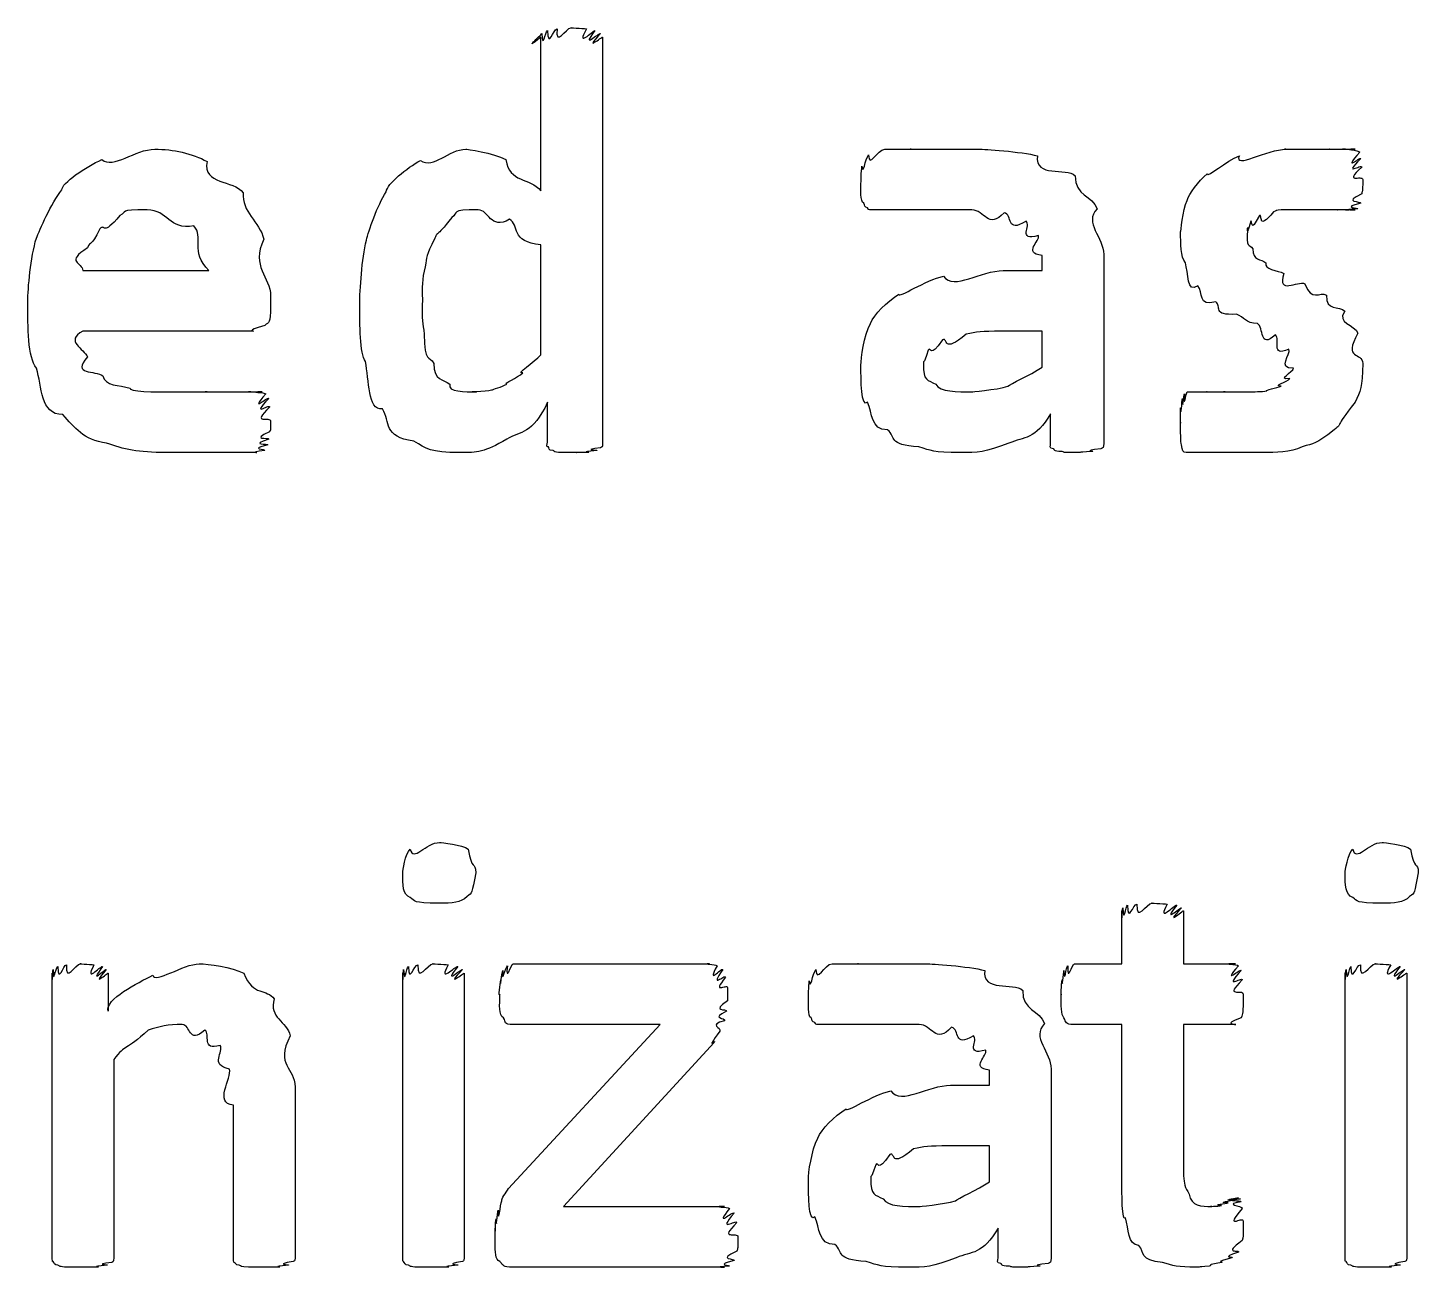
# Model space of a CAD drawing. Header units: millimetres. Extents: x 0 to 216, y 0 to 279.
# Drawn here: x 32.57 to 40.65, y 15.02 to 22.22 of the extents above; entities that cross this region are included whole.
import ezdxf

# ---------------------------------------------------------------- set-up
doc = ezdxf.new("R2010")
doc.units = ezdxf.units.MM
doc.layers.get('0').update_dxf_attribs({"linetype": 'CONTINUOUS'})

msp = doc.modelspace()

# ---------------------------------------------------------------- linework, layer by layer
at = {"color": 0}
for p, q in [((35.548, 21.2728), (35.548, 22.1657)), ((35.9061, 22.1657), (35.9061, 19.8065)), ((35.548, 20.3192), (35.548, 20.9586)), ((38.4609, 20.8098), (38.4609, 20.898)), ((38.8193, 20.9035), (38.8193, 19.8065)), ((32.8855, 20.8098), (33.6186, 20.8098)), ((38.2351, 20.8098), (38.4609, 20.8098)), ((33.9769, 20.6609), (33.9769, 20.6003)), ((33.8722, 20.457), (32.8855, 20.457)), ((38.4609, 20.457), (38.2242, 20.457)), ((38.4609, 20.2475), (38.4609, 20.457)), ((40.3243, 20.2696), (40.3243, 20.2696)), ((35.5865, 19.8121), (35.5865, 20.0436)), ((38.5106, 19.8065), (38.5106, 19.9774)), ((35.1689, 17.3082), (35.1689, 17.3082)), ((40.6467, 17.3082), (40.6467, 17.3082)), ((38.9241, 16.779), (38.9241, 17.0877)), ((39.2825, 17.0877), (39.2825, 16.779)), ((35.3868, 16.779), (36.5277, 16.779)), ((38.6486, 16.779), (38.9241, 16.779)), ((39.2825, 16.779), (39.5855, 16.779)), ((32.7077, 15.0702), (32.7077, 16.7239)), ((33.0329, 16.7239), (33.0329, 16.5034)), ((34.7445, 15.0702), (34.7445, 16.7239)), ((35.1028, 16.7239), (35.1028, 15.0702)), ((40.2223, 15.0702), (40.2223, 16.7239)), ((40.5804, 16.7239), (40.5804, 15.0702)), ((36.6324, 16.6412), (36.6324, 16.564)), ((35.3589, 15.4726), (36.2409, 16.4262)), ((36.2409, 16.4262), (35.3868, 16.4262)), ((38.9241, 16.4262), (38.6429, 16.4262)), ((38.9241, 15.5333), (38.9241, 16.4262)), ((39.5855, 16.4262), (39.2825, 16.4262)), ((39.2825, 16.4262), (39.2825, 15.6545)), ((36.5552, 16.3215), (35.6789, 15.3679)), ((33.066, 16.2223), (33.066, 15.0702)), ((38.5135, 16.1671), (38.5135, 15.0702)), ((38.155, 16.0734), (38.155, 16.1616)), ((34.1188, 16.0624), (34.1188, 15.0702)), ((37.9293, 16.0734), (38.155, 16.0734)), ((33.7606, 15.0702), (33.7606, 15.9577)), ((38.155, 15.7207), (37.918, 15.7207)), ((38.155, 15.5112), (38.155, 15.7207)), ((35.6789, 15.3679), (36.6159, 15.3679)), ((39.6296, 15.2852), (39.6296, 15.2852)), ((35.282, 15.1584), (35.282, 15.2411)), ((38.2048, 15.0702), (38.2048, 15.2411)), ((36.6931, 15.1915), (36.6931, 15.1915)), ((36.6159, 15.0151), (35.3868, 15.0151))]:
    msp.add_line(p, q, dxfattribs=at)
for points in [[(35.548, 22.1657), (35.4323, 22.0734), (35.5494, 22.1795), (35.5533, 22.1878)], [(35.5533, 22.1878), (35.5604, 22.0886), (35.5713, 22.2002), (35.5865, 22.2043)], [(35.5865, 22.2043), (35.5893, 22.0955), (35.6196, 22.2112), (35.6415, 22.2154)], [(35.6415, 22.2154), (35.6334, 22.1023), (35.6912, 22.2209), (35.7244, 22.2209)], [(35.7244, 22.2209), (35.7036, 22.2209), (35.7904, 22.2181), (35.8126, 22.2154)], [(35.8126, 22.2154), (35.7477, 22.0955), (35.851, 22.2071), (35.862, 22.2043)], [(35.862, 22.2043), (35.7738, 22.0886), (35.887, 22.1947), (35.8951, 22.1878)], [(35.8951, 22.1878), (35.7875, 22.0734), (35.9061, 22.1726), (35.9061, 22.1657)], [(32.9958, 21.4547), (33.0619, 21.3968), (33.19, 21.5153), (33.3044, 21.5153)], [(33.3044, 21.5153), (33.4105, 21.5153), (33.5221, 21.4905), (33.6076, 21.4437)], [(34.8478, 21.4492), (34.925, 21.3968), (35.0132, 21.5153), (35.1124, 21.5153)], [(35.1124, 21.5153), (35.1083, 21.5153), (35.2736, 21.4946), (35.3441, 21.4547)], [(37.4523, 21.4822), (37.4551, 21.3968), (37.502, 21.5153), (37.5461, 21.5153)], [(37.5461, 21.5153), (37.5433, 21.5153), (37.641, 21.5153), (37.7003, 21.5153)], [(37.7003, 21.5153), (37.6619, 21.5153), (37.8217, 21.5153), (37.8876, 21.5153)], [(37.8876, 21.5153), (37.9155, 21.5153), (38.027, 21.5153), (38.0972, 21.5153)], [(38.0972, 21.5153), (38.1166, 21.5153), (38.3413, 21.5015), (38.4334, 21.4767)], [(39.6074, 21.4767), (39.5704, 21.3968), (39.7743, 21.5153), (39.8776, 21.5153)], [(39.8776, 21.5153), (39.835, 21.5153), (39.9658, 21.5153), (40.0099, 21.5153)], [(40.0099, 21.5153), (40.0403, 21.5153), (40.0939, 21.5153), (40.1313, 21.5153)], [(40.1313, 21.5153), (40.1147, 21.5153), (40.1987, 21.5153), (40.2248, 21.5153)], [(40.2248, 21.5153), (40.1655, 21.5153), (40.2689, 21.5153), (40.2802, 21.5153)], [(40.2802, 21.5153), (40.192, 21.5153), (40.3035, 21.5098), (40.3077, 21.4988)], [(40.3077, 21.4988), (40.1987, 21.3747), (40.313, 21.474), (40.313, 21.4602)], [(32.7642, 21.2783), (32.7601, 21.3169), (32.9034, 21.4133), (32.9958, 21.4547)], [(33.6076, 21.4437), (33.58, 21.3058), (33.7619, 21.3389), (33.8171, 21.2617)], [(34.6494, 21.2673), (34.6522, 21.3128), (34.7707, 21.4078), (34.8478, 21.4492)], [(35.3441, 21.4547), (35.366, 21.3169), (35.4817, 21.3527), (35.548, 21.2728)], [(37.4082, 21.3169), (37.4082, 21.3086), (37.4096, 21.394), (37.4138, 21.4161)], [(37.4138, 21.4161), (37.4191, 21.3527), (37.4329, 21.4602), (37.4523, 21.4822)], [(38.4334, 21.4767), (38.4182, 21.3458), (38.5988, 21.412), (38.6539, 21.361)], [(39.4201, 21.372), (39.4201, 21.3458), (39.5333, 21.4505), (39.6074, 21.4767)], [(40.313, 21.4602), (40.2029, 21.3499), (40.3186, 21.4326), (40.3186, 21.4106)], [(38.6539, 21.361), (38.65, 21.2424), (38.7544, 21.2452), (38.7809, 21.168)], [(39.3044, 21.2176), (39.3167, 21.2576), (39.3679, 21.3279), (39.4201, 21.372)], [(40.3186, 21.4106), (40.2057, 21.3086), (40.3243, 21.3679), (40.3243, 21.3389)], [(40.3243, 21.3389), (40.3243, 21.2507), (40.3214, 21.281), (40.3186, 21.2562)], [(32.6154, 20.9972), (32.6347, 21.044), (32.7008, 21.2011), (32.7642, 21.2783)], [(33.8171, 21.2617), (33.8074, 21.1515), (33.9121, 21.0936), (33.9383, 20.9917)], [(34.5336, 20.9862), (34.546, 21.0371), (34.597, 21.1901), (34.6494, 21.2673)], [(37.4082, 21.2507), (37.4082, 21.2424), (37.4082, 21.2948), (37.4082, 21.3169)], [(40.3186, 21.2562), (40.2029, 21.2025), (40.3158, 21.2149), (40.313, 21.2011)], [(37.4248, 21.2011), (37.411, 21.2025), (37.411, 21.2314), (37.4082, 21.2507)], [(37.4467, 21.1735), (37.4262, 21.1763), (37.4315, 21.1901), (37.4248, 21.2011)], [(37.4745, 21.1625), (37.4414, 21.1625), (37.4537, 21.1653), (37.4467, 21.1735)], [(39.2659, 21.0358), (39.2659, 21.0261), (39.2783, 21.1625), (39.3044, 21.2176)], [(40.313, 21.2011), (40.1948, 21.1735), (40.3035, 21.1749), (40.2967, 21.168)], [(33.1005, 21.1294), (32.9958, 21.0041), (33.0178, 21.0854), (32.9847, 21.0523)], [(33.2603, 21.1625), (33.0867, 21.1625), (33.1473, 21.1515), (33.1005, 21.1294)], [(33.5304, 21.0688), (33.3843, 21.044), (33.3816, 21.1625), (33.2603, 21.1625)], [(35.0297, 21.1184), (34.9278, 20.9862), (34.9553, 21.0482), (34.9305, 20.9972)], [(35.1841, 21.1625), (35.0132, 21.1625), (35.0738, 21.1474), (35.0297, 21.1184)], [(35.366, 21.1074), (35.2516, 21.044), (35.2461, 21.1625), (35.1841, 21.1625)], [(35.548, 20.9586), (35.3688, 20.9751), (35.4238, 21.0743), (35.366, 21.1074)], [(37.5461, 21.1625), (37.4661, 21.1625), (37.4883, 21.1625), (37.4745, 21.1625)], [(37.6671, 21.1625), (37.5324, 21.1625), (37.5789, 21.1625), (37.5461, 21.1625)], [(37.8326, 21.1625), (37.7458, 21.1625), (37.7141, 21.1625), (37.6671, 21.1625)], [(38.0531, 21.1625), (37.8739, 21.1625), (37.8989, 21.1625), (37.8326, 21.1625)], [(38.2404, 21.146), (38.1469, 21.044), (38.1261, 21.1625), (38.0531, 21.1625)], [(38.3674, 21.0964), (38.2489, 21.022), (38.2916, 21.135), (38.2404, 21.146)], [(38.439, 21.0137), (38.3148, 20.9779), (38.4006, 21.0743), (38.3674, 21.0964)], [(38.7809, 21.168), (38.7008, 21.0881), (38.8193, 21.0027), (38.8193, 20.9035)], [(39.6737, 21.0964), (39.6434, 20.9889), (39.6572, 21.0716), (39.6572, 21.0578)], [(39.7235, 21.1294), (39.6656, 21.0151), (39.6847, 21.1102), (39.6737, 21.0964)], [(39.806, 21.1515), (39.7097, 21.033), (39.7454, 21.1405), (39.7235, 21.1294)], [(39.9274, 21.1625), (39.7799, 21.1625), (39.842, 21.1584), (39.806, 21.1515)], [(40.065, 21.1625), (39.9934, 21.1625), (39.9782, 21.1625), (39.9274, 21.1625)], [(40.1697, 21.1625), (40.0734, 21.1625), (40.1052, 21.1625), (40.065, 21.1625)], [(40.2414, 21.1625), (40.1327, 21.1625), (40.1987, 21.1625), (40.1697, 21.1625)], [(40.2802, 21.1625), (40.1697, 21.1625), (40.2594, 21.1625), (40.2414, 21.1625)], [(40.2967, 21.168), (40.1835, 21.1625), (40.2869, 21.1625), (40.2802, 21.1625)], [(32.9847, 21.0523), (32.9324, 20.9421), (32.931, 20.9862), (32.9131, 20.9421)], [(33.6186, 20.8098), (33.5056, 20.92), (33.5925, 21.0054), (33.5304, 21.0688)], [(38.4609, 20.898), (38.3452, 20.9117), (38.4528, 20.9806), (38.439, 21.0137)], [(39.2934, 20.8539), (39.2659, 20.8897), (39.2659, 20.9655), (39.2659, 21.0358)], [(39.6572, 21.0578), (39.6434, 20.9269), (39.6656, 20.9696), (39.6847, 20.9365)], [(32.5658, 20.6279), (32.5658, 20.7064), (32.5823, 20.8869), (32.6154, 20.9972)], [(32.9131, 20.9421), (32.778, 20.8566), (32.8855, 20.8566), (32.8855, 20.8098)], [(33.9383, 20.9917), (33.8584, 20.8277), (33.9769, 20.778), (33.9769, 20.6609)], [(34.4951, 20.6113), (34.4951, 20.6995), (34.5075, 20.8759), (34.5336, 20.9862)], [(34.9305, 20.9972), (34.8768, 20.8869), (34.8864, 20.8938), (34.8754, 20.8318)], [(39.6847, 20.9365), (39.6847, 20.8649), (39.7316, 20.8787), (39.7619, 20.8539)], [(39.3651, 20.7216), (39.3016, 20.6692), (39.3114, 20.8015), (39.2934, 20.8539)], [(39.7619, 20.8539), (39.7468, 20.8166), (39.8293, 20.8111), (39.8667, 20.7932)], [(34.8754, 20.8318), (34.8547, 20.7615), (34.8589, 20.7064), (34.8589, 20.6444)], [(37.6287, 20.672), (37.6245, 20.6471), (37.7843, 20.7546), (37.8876, 20.7767)], [(37.8876, 20.7767), (37.9483, 20.6912), (38.1056, 20.8098), (38.2351, 20.8098)], [(39.8667, 20.7932), (39.824, 20.6623), (39.9464, 20.7546), (39.9881, 20.7326)], [(39.4698, 20.6279), (39.3651, 20.5962), (39.3982, 20.6843), (39.3651, 20.7216)], [(39.9881, 20.7326), (40.0265, 20.6223), (40.0734, 20.6912), (40.1147, 20.6664)], [(32.6154, 20.242), (32.5658, 20.3054), (32.5658, 20.4804), (32.5658, 20.6279)], [(34.5281, 20.2806), (34.4951, 20.3274), (34.4951, 20.497), (34.4951, 20.6113)], [(34.8589, 20.6444), (34.8547, 20.5121), (34.8616, 20.5066), (34.8699, 20.4404)], [(37.4632, 20.5011), (37.4855, 20.5562), (37.5585, 20.6279), (37.6287, 20.672)], [(39.5912, 20.5562), (39.4423, 20.5452), (39.5097, 20.6017), (39.4698, 20.6279)], [(40.1147, 20.6664), (40.1066, 20.57), (40.1891, 20.6086), (40.2195, 20.5727)], [(33.9769, 20.6003), (33.9769, 20.5011), (33.9659, 20.5121), (33.9439, 20.49)], [(39.7122, 20.5011), (39.6434, 20.5038), (39.6353, 20.5369), (39.5912, 20.5562)], [(40.2195, 20.5727), (40.1697, 20.5011), (40.2773, 20.497), (40.2967, 20.4459)], [(32.8855, 20.457), (32.778, 20.4018), (32.8938, 20.3522), (32.9131, 20.3081)], [(33.9439, 20.49), (33.8143, 20.457), (33.897, 20.457), (33.8722, 20.457)], [(37.4082, 20.2585), (37.4082, 20.2985), (37.4262, 20.4308), (37.4632, 20.5011)], [(38.2242, 20.457), (38.1095, 20.457), (38.0781, 20.4515), (38.0199, 20.4404)], [(39.817, 20.4349), (39.7207, 20.3495), (39.7524, 20.4818), (39.7122, 20.5011)], [(40.2967, 20.4459), (40.2057, 20.2833), (40.3243, 20.3385), (40.3243, 20.2696)], [(34.8699, 20.4404), (34.8726, 20.2654), (34.8988, 20.3206), (34.925, 20.2696)], [(37.8823, 20.4074), (37.8051, 20.2916), (37.8174, 20.3715), (37.7994, 20.3467)], [(38.0199, 20.4404), (37.8781, 20.3206), (37.918, 20.4211), (37.8823, 20.4074)], [(39.8942, 20.3522), (39.7838, 20.3026), (39.8501, 20.4129), (39.817, 20.4349)], [(32.9131, 20.3081), (32.8152, 20.1993), (32.9599, 20.231), (33.0013, 20.1979)], [(35.4432, 20.2144), (35.3949, 20.2062), (35.5106, 20.2778), (35.548, 20.3192)], [(37.7994, 20.3467), (37.768, 20.2434), (37.7719, 20.2985), (37.7719, 20.2696)], [(39.9217, 20.242), (39.8198, 20.2392), (39.9122, 20.3219), (39.8942, 20.3522)], [(32.7697, 19.9719), (32.6347, 19.9719), (32.6512, 20.1345), (32.6154, 20.242)], [(34.6274, 20.005), (34.5392, 19.9967), (34.5502, 20.1731), (34.5281, 20.2806)], [(34.925, 20.2696), (34.925, 20.1662), (34.9815, 20.1814), (35.0187, 20.1483)], [(35.3494, 20.1483), (35.3289, 20.1511), (35.4101, 20.1883), (35.4432, 20.2144)], [(37.4467, 20.0436), (37.4082, 20.0077), (37.4082, 20.1772), (37.4082, 20.2585)], [(37.7719, 20.2696), (37.768, 20.1621), (37.7956, 20.1772), (37.8435, 20.1483)], [(38.2626, 20.1373), (38.275, 20.1511), (38.3907, 20.1993), (38.4609, 20.2475)], [(39.8999, 20.1814), (39.8198, 20.1731), (39.9217, 20.22), (39.9217, 20.242)], [(40.3243, 20.2696), (40.3243, 20.129), (40.3091, 20.1097), (40.2802, 20.0436)], [(33.0013, 20.1979), (33.0137, 20.1373), (33.095, 20.1442), (33.1611, 20.1263)], [(33.1611, 20.1263), (33.1459, 20.1042), (33.3072, 20.1042), (33.4036, 20.1042)], [(35.0187, 20.1483), (35.0022, 20.1042), (35.1096, 20.1042), (35.173, 20.1042)], [(35.2612, 20.1152), (35.2695, 20.118), (35.3191, 20.1331), (35.3494, 20.1483)], [(37.8435, 20.1483), (37.8672, 20.1042), (37.9663, 20.1042), (38.0587, 20.1042)], [(38.0587, 20.1042), (38.0326, 20.1042), (38.1991, 20.1152), (38.2626, 20.1373)], [(39.7676, 20.1097), (39.751, 20.1152), (39.8279, 20.1263), (39.8501, 20.1373)], [(39.8501, 20.1373), (39.7951, 20.1373), (39.8886, 20.1621), (39.8999, 20.1814)], [(33.4036, 20.1042), (33.4367, 20.1042), (33.5484, 20.1042), (33.6076, 20.1042)], [(33.6076, 20.1042), (33.5539, 20.1042), (33.7151, 20.1042), (33.7564, 20.1042)], [(33.7564, 20.1042), (33.7564, 20.1042), (33.835, 20.1042), (33.8612, 20.1042)], [(33.8612, 20.1042), (33.8116, 20.1042), (33.9121, 20.1042), (33.9273, 20.1042)], [(33.9273, 20.1042), (33.8364, 20.1042), (33.9452, 20.1001), (33.9494, 20.0932)], [(33.9494, 20.0932), (33.8474, 19.9747), (33.9617, 20.0794), (33.9659, 20.0656)], [(33.9659, 20.0656), (33.8557, 19.9499), (33.9714, 20.0381), (33.9714, 20.016)], [(35.173, 20.1042), (35.0931, 20.1042), (35.2309, 20.107), (35.2612, 20.1152)], [(35.5865, 20.0436), (35.4983, 19.8534), (35.4295, 19.8796), (35.3494, 19.8286)], [(37.5627, 19.8837), (37.4632, 19.8837), (37.4756, 19.9802), (37.4467, 20.0436)], [(39.2659, 20.0105), (39.2688, 19.9457), (39.2726, 20.0504), (39.2769, 20.0656)], [(39.2769, 20.0656), (39.2769, 19.9747), (39.2836, 20.089), (39.2878, 20.0932)], [(39.2878, 20.0932), (39.2836, 19.9857), (39.2963, 20.1042), (39.3044, 20.1042)], [(39.3044, 20.1042), (39.3016, 20.1042), (39.3291, 20.1042), (39.3485, 20.1042)], [(39.3485, 20.1042), (39.3428, 20.1042), (39.394, 20.1042), (39.4201, 20.1042)], [(39.4201, 20.1042), (39.3982, 20.1042), (39.4836, 20.1042), (39.5249, 20.1042)], [(39.5249, 20.1042), (39.4779, 20.1042), (39.6102, 20.1042), (39.6628, 20.1042)], [(39.6628, 20.1042), (39.6875, 20.1042), (39.7372, 20.1056), (39.7676, 20.1097)], [(40.2802, 20.0436), (40.1507, 19.8837), (40.2138, 19.9278), (40.1588, 19.8837)], [(33.0233, 19.8065), (32.8883, 19.8245), (32.8386, 19.8975), (32.7697, 19.9719)], [(33.9714, 20.016), (33.8584, 19.9058), (33.9769, 19.9664), (33.9769, 19.9333)], [(34.8093, 19.8176), (34.6301, 19.8424), (34.6742, 19.9278), (34.6274, 20.005)], [(38.5106, 19.9774), (38.4224, 19.8245), (38.3565, 19.8424), (38.2683, 19.8065)], [(39.2659, 19.9278), (39.2659, 19.9016), (39.2659, 19.9885), (39.2659, 20.0105)], [(33.9769, 19.9333), (33.9769, 19.8506), (33.9742, 19.8906), (33.9714, 19.8727)], [(37.7444, 19.7845), (37.5627, 19.7955), (37.6135, 19.8396), (37.5627, 19.8837)], [(39.2712, 19.7955), (39.2659, 19.8134), (39.2659, 19.8727), (39.2659, 19.9278)], [(40.1588, 19.8837), (40.0445, 19.7955), (40.0445, 19.8065), (39.9715, 19.7845)], [(33.3706, 19.7514), (33.2052, 19.7514), (33.1225, 19.7693), (33.0233, 19.8065)], [(33.9659, 19.8286), (33.8515, 19.7914), (33.9631, 19.8065), (33.9604, 19.7955)], [(33.9714, 19.8727), (33.8557, 19.8176), (33.9687, 19.8424), (33.9659, 19.8286)], [(35.0793, 19.7514), (34.8988, 19.7514), (34.8864, 19.7735), (34.8093, 19.8176)], [(35.3494, 19.8286), (35.2185, 19.7514), (35.1786, 19.7514), (35.0793, 19.7514)], [(35.5921, 19.7845), (35.5755, 19.7804), (35.5865, 19.801), (35.5865, 19.8121)], [(35.9061, 19.8065), (35.9061, 19.7762), (35.9022, 19.7859), (35.8951, 19.779)], [(38.2683, 19.8065), (38.1275, 19.7514), (38.0862, 19.7514), (37.9871, 19.7514)], [(38.5272, 19.7735), (38.4955, 19.7735), (38.5106, 19.7914), (38.5106, 19.8065)], [(38.8193, 19.8065), (38.8193, 19.7735), (38.8137, 19.7804), (38.8027, 19.7735)], [(33.5855, 19.7514), (33.4147, 19.7514), (33.4477, 19.7514), (33.3706, 19.7514)], [(33.7619, 19.7514), (33.6641, 19.7514), (33.6517, 19.7514), (33.5855, 19.7514)], [(33.8887, 19.7514), (33.7675, 19.7514), (33.8129, 19.7514), (33.7619, 19.7514)], [(33.9439, 19.7624), (33.8336, 19.7514), (33.9218, 19.7514), (33.8887, 19.7514)], [(33.9604, 19.7955), (33.8446, 19.7693), (33.9507, 19.7735), (33.9439, 19.7624)], [(35.6196, 19.7624), (35.5865, 19.7652), (35.5988, 19.7762), (35.5921, 19.7845)], [(35.669, 19.7514), (35.6112, 19.7542), (35.6334, 19.7583), (35.6196, 19.7624)], [(35.7519, 19.7514), (35.6528, 19.7514), (35.6912, 19.7514), (35.669, 19.7514)], [(35.8235, 19.7514), (35.7106, 19.7514), (35.7766, 19.7514), (35.7519, 19.7514)], [(35.8733, 19.7624), (35.7547, 19.7542), (35.8454, 19.7542), (35.8235, 19.7514)], [(35.8951, 19.779), (35.7766, 19.7652), (35.8842, 19.7693), (35.8733, 19.7624)], [(37.9871, 19.7514), (37.8231, 19.7514), (37.8174, 19.7624), (37.7444, 19.7845)], [(38.577, 19.7569), (38.5177, 19.7583), (38.5381, 19.7652), (38.5272, 19.7735)], [(38.6651, 19.7514), (38.5618, 19.7514), (38.5988, 19.7528), (38.577, 19.7569)], [(38.7533, 19.7569), (38.6387, 19.7514), (38.705, 19.7514), (38.6651, 19.7514)], [(38.8027, 19.7735), (38.6789, 19.7583), (38.7752, 19.7597), (38.7533, 19.7569)], [(39.2987, 19.7514), (39.2769, 19.7514), (39.2783, 19.7652), (39.2712, 19.7955)], [(39.3594, 19.7514), (39.3016, 19.7514), (39.3129, 19.7514), (39.2987, 19.7514)], [(39.4533, 19.7514), (39.3541, 19.7514), (39.3845, 19.7514), (39.3594, 19.7514)], [(39.5855, 19.7514), (39.431, 19.7514), (39.4931, 19.7514), (39.4533, 19.7514)], [(39.7397, 19.7514), (39.6434, 19.7514), (39.6325, 19.7514), (39.5855, 19.7514)], [(39.9715, 19.7845), (39.9009, 19.7514), (39.824, 19.7514), (39.7397, 19.7514)], [(34.7886, 17.446), (34.8065, 17.3661), (34.8782, 17.4845), (34.9595, 17.4845)], [(34.9595, 17.4845), (34.9677, 17.4845), (35.0945, 17.4708), (35.1248, 17.446)], [(40.2664, 17.446), (40.284, 17.3661), (40.356, 17.4845), (40.4372, 17.4845)], [(40.4372, 17.4845), (40.4453, 17.4845), (40.5723, 17.4708), (40.6026, 17.446)], [(34.7445, 17.3082), (34.7445, 17.315), (34.7582, 17.4198), (34.7886, 17.446)], [(35.1248, 17.446), (35.1441, 17.3192), (35.1689, 17.3771), (35.1689, 17.3082)], [(40.2223, 17.3082), (40.2223, 17.315), (40.2361, 17.4198), (40.2664, 17.446)], [(40.6026, 17.446), (40.6217, 17.3192), (40.6467, 17.3771), (40.6467, 17.3082)], [(34.7886, 17.1649), (34.7445, 17.1786), (34.7445, 17.2379), (34.7445, 17.3082)], [(35.1689, 17.3082), (35.1441, 17.1827), (35.1524, 17.1952), (35.1193, 17.1704)], [(40.2664, 17.1649), (40.2223, 17.1786), (40.2223, 17.2379), (40.2223, 17.3082)], [(40.6467, 17.3082), (40.6217, 17.1827), (40.6301, 17.1952), (40.597, 17.1704)], [(34.9539, 17.1318), (34.8023, 17.1318), (34.8175, 17.1428), (34.7886, 17.1649)], [(35.1193, 17.1704), (35.0821, 17.1318), (35.0339, 17.1318), (34.9539, 17.1318)], [(39.0123, 17.1263), (39.008, 17.0133), (39.0673, 17.1318), (39.1005, 17.1318)], [(39.1005, 17.1318), (39.0783, 17.1318), (39.1664, 17.129), (39.1887, 17.1263)], [(40.4315, 17.1318), (40.2802, 17.1318), (40.2953, 17.1428), (40.2664, 17.1649)], [(40.597, 17.1704), (40.5599, 17.1318), (40.5116, 17.1318), (40.4315, 17.1318)], [(38.9241, 17.0877), (38.9241, 16.9885), (38.9255, 17.0959), (38.9297, 17.1042)], [(38.9297, 17.1042), (38.935, 17.0022), (38.946, 17.1166), (38.9573, 17.1208)], [(38.9573, 17.1208), (38.9601, 17.0105), (38.9901, 17.1263), (39.0123, 17.1263)], [(39.1887, 17.1263), (39.1252, 17.0105), (39.2328, 17.1235), (39.2437, 17.1208)], [(39.2437, 17.1208), (39.1513, 17.0022), (39.2673, 17.1111), (39.2712, 17.1042)], [(39.2712, 17.1042), (39.1626, 16.9885), (39.2825, 17.0904), (39.2825, 17.0877)], [(32.7077, 16.7239), (32.7077, 16.6315), (32.7091, 16.7376), (32.7133, 16.7459)], [(32.7133, 16.7459), (32.7146, 16.6467), (32.7256, 16.7583), (32.7408, 16.7624)], [(32.7408, 16.7624), (32.7436, 16.6577), (32.7711, 16.7735), (32.7904, 16.7735)], [(32.7904, 16.7735), (32.7849, 16.6605), (32.84, 16.779), (32.8731, 16.779)], [(32.8731, 16.779), (32.8469, 16.779), (32.9282, 16.7762), (32.9503, 16.7735)], [(32.9503, 16.7735), (32.891, 16.6577), (32.9889, 16.7694), (32.9999, 16.7624)], [(32.9999, 16.7624), (32.9131, 16.6467), (33.0178, 16.7528), (33.0219, 16.7459)], [(33.0219, 16.7459), (32.9241, 16.6315), (33.0329, 16.7308), (33.0329, 16.7239)], [(33.292, 16.7128), (33.303, 16.6605), (33.4698, 16.779), (33.5621, 16.779)], [(33.5621, 16.779), (33.6145, 16.779), (33.7509, 16.7597), (33.8212, 16.7239)], [(34.7445, 16.7239), (34.7445, 16.6315), (34.7459, 16.7376), (34.75, 16.7459)], [(34.75, 16.7459), (34.7555, 16.6467), (34.7665, 16.7583), (34.7775, 16.7624)], [(34.7775, 16.7624), (34.7803, 16.6577), (34.8106, 16.7735), (34.8327, 16.7735)], [(34.8327, 16.7735), (34.8286, 16.6605), (34.8878, 16.779), (34.9209, 16.779)], [(34.9209, 16.779), (34.8988, 16.779), (34.987, 16.7762), (35.0091, 16.7735)], [(35.0091, 16.7735), (34.9457, 16.6577), (35.0532, 16.7694), (35.0642, 16.7624)], [(35.0642, 16.7624), (34.9718, 16.6467), (35.0876, 16.7528), (35.0918, 16.7459)], [(35.0918, 16.7459), (34.9829, 16.6315), (35.1028, 16.7308), (35.1028, 16.7239)], [(35.3148, 16.6853), (35.3067, 16.6205), (35.3219, 16.7253), (35.3261, 16.7404)], [(35.3261, 16.7404), (35.3176, 16.6495), (35.3427, 16.7638), (35.3536, 16.768)], [(35.3536, 16.768), (35.3399, 16.6605), (35.3755, 16.779), (35.3868, 16.779)], [(36.5277, 16.779), (36.4836, 16.779), (36.5608, 16.7749), (36.5718, 16.768)], [(36.5718, 16.768), (36.5083, 16.6495), (36.5965, 16.7569), (36.6049, 16.7459)], [(36.6049, 16.7459), (36.5234, 16.6274), (36.6173, 16.7197), (36.6215, 16.7018)], [(37.108, 16.6798), (37.1133, 16.6164), (37.127, 16.7239), (37.1464, 16.7459)], [(37.1464, 16.7459), (37.1493, 16.6605), (37.1962, 16.779), (37.2403, 16.779)], [(37.2403, 16.779), (37.2375, 16.779), (37.3352, 16.779), (37.3944, 16.779)], [(37.3944, 16.779), (37.356, 16.779), (37.5158, 16.779), (37.5818, 16.779)], [(37.5818, 16.779), (37.6093, 16.779), (37.7211, 16.779), (37.7913, 16.779)], [(37.7913, 16.779), (37.8107, 16.779), (38.0351, 16.7652), (38.1275, 16.7404)], [(38.1275, 16.7404), (38.1123, 16.6095), (38.293, 16.6756), (38.348, 16.6247)], [(38.577, 16.6853), (38.578, 16.6205), (38.5837, 16.7253), (38.5879, 16.7404)], [(38.5879, 16.7404), (38.5893, 16.6495), (38.6016, 16.7638), (38.6098, 16.768)], [(38.6098, 16.768), (38.6073, 16.6605), (38.6334, 16.779), (38.6486, 16.779)], [(39.5855, 16.779), (39.4892, 16.779), (39.5979, 16.7749), (39.6021, 16.768)], [(39.6021, 16.768), (39.5002, 16.6495), (39.6145, 16.7542), (39.6187, 16.7404)], [(39.6187, 16.7404), (39.5083, 16.6205), (39.624, 16.7073), (39.624, 16.6853)], [(40.2223, 16.7239), (40.2223, 16.6315), (40.2237, 16.7376), (40.2276, 16.7459)], [(40.2276, 16.7459), (40.2332, 16.6467), (40.2442, 16.7583), (40.2551, 16.7624)], [(40.2551, 16.7624), (40.2579, 16.6577), (40.2883, 16.7735), (40.3105, 16.7735)], [(40.3105, 16.7735), (40.3063, 16.6605), (40.3655, 16.779), (40.3987, 16.779)], [(40.3987, 16.779), (40.3765, 16.779), (40.4647, 16.7762), (40.4869, 16.7735)], [(40.4869, 16.7735), (40.4234, 16.6577), (40.531, 16.7694), (40.5419, 16.7624)], [(40.5419, 16.7624), (40.4495, 16.6467), (40.5652, 16.7528), (40.5694, 16.7459)], [(40.5694, 16.7459), (40.4604, 16.6315), (40.5804, 16.7308), (40.5804, 16.7239)], [(33.0329, 16.5034), (33.0123, 16.5723), (33.2066, 16.6688), (33.292, 16.7128)], [(33.8212, 16.7239), (33.8763, 16.5874), (33.9535, 16.6371), (33.9976, 16.5751)], [(35.3095, 16.6026), (35.3, 16.5764), (35.3109, 16.6632), (35.3148, 16.6853)], [(36.6215, 16.7018), (36.5347, 16.5943), (36.6324, 16.666), (36.6324, 16.6412)], [(37.1023, 16.5806), (37.1023, 16.5723), (37.1038, 16.6577), (37.108, 16.6798)], [(38.5713, 16.6026), (38.5713, 16.5764), (38.5727, 16.6632), (38.577, 16.6853)], [(39.624, 16.6853), (39.5111, 16.5764), (39.6296, 16.6357), (39.6296, 16.6026)], [(33.9976, 16.5751), (33.9645, 16.4662), (34.072, 16.4441), (34.0913, 16.3601)], [(35.3314, 16.4648), (35.3, 16.4814), (35.3095, 16.5392), (35.3095, 16.6026)], [(37.1023, 16.5144), (37.1023, 16.5062), (37.1023, 16.5585), (37.1023, 16.5806)], [(38.348, 16.6247), (38.3438, 16.5062), (38.4485, 16.5089), (38.475, 16.4317)], [(38.5879, 16.4648), (38.5713, 16.4814), (38.5713, 16.5392), (38.5713, 16.6026)], [(39.6296, 16.6026), (39.6296, 16.4814), (39.6254, 16.4937), (39.6187, 16.4648)], [(36.6268, 16.5034), (36.5305, 16.4593), (36.6229, 16.4662), (36.6159, 16.4483)], [(36.6324, 16.564), (36.5347, 16.4951), (36.6296, 16.5213), (36.6268, 16.5034)], [(37.1189, 16.4648), (37.1052, 16.4662), (37.1052, 16.4951), (37.1023, 16.5144)], [(33.4629, 16.4262), (33.3802, 16.4262), (33.3306, 16.4152), (33.2645, 16.3932)], [(33.5952, 16.3932), (33.4973, 16.3077), (33.5139, 16.4262), (33.4629, 16.4262)], [(35.3868, 16.4262), (35.3289, 16.4262), (35.3452, 16.4386), (35.3314, 16.4648)], [(36.6159, 16.4483), (36.5167, 16.4221), (36.5993, 16.4097), (36.5883, 16.3876)], [(37.1408, 16.4373), (37.1203, 16.44), (37.1256, 16.4538), (37.1189, 16.4648)], [(37.1683, 16.4262), (37.1355, 16.4262), (37.1479, 16.429), (37.1408, 16.4373)], [(37.2403, 16.4262), (37.1602, 16.4262), (37.1821, 16.4262), (37.1683, 16.4262)], [(37.3613, 16.4262), (37.2262, 16.4262), (37.2731, 16.4262), (37.2403, 16.4262)], [(37.5267, 16.4262), (37.44, 16.4262), (37.4082, 16.4262), (37.3613, 16.4262)], [(37.7472, 16.4262), (37.568, 16.4262), (37.5931, 16.4262), (37.5267, 16.4262)], [(37.9345, 16.4097), (37.8411, 16.3077), (37.8202, 16.4262), (37.7472, 16.4262)], [(38.0615, 16.3601), (37.943, 16.2857), (37.9857, 16.3987), (37.9345, 16.4097)], [(38.475, 16.4317), (38.3949, 16.3518), (38.5135, 16.2664), (38.5135, 16.1671)], [(38.6429, 16.4262), (38.596, 16.4262), (38.6016, 16.4386), (38.5879, 16.4648)], [(39.6187, 16.4648), (39.4974, 16.4262), (39.5993, 16.4262), (39.5855, 16.4262)], [(33.2645, 16.3932), (33.1336, 16.2677), (33.1349, 16.3173), (33.066, 16.2223)], [(33.6834, 16.305), (33.5704, 16.2677), (33.631, 16.3739), (33.5952, 16.3932)], [(34.0913, 16.3601), (34.0003, 16.1837), (34.1188, 16.1796), (34.1188, 16.0624)], [(36.5883, 16.3876), (36.4973, 16.2636), (36.5689, 16.3463), (36.5552, 16.3215)], [(38.1332, 16.2774), (38.009, 16.2416), (38.0944, 16.338), (38.0615, 16.3601)], [(33.7385, 16.1671), (33.6186, 16.1906), (33.7082, 16.2677), (33.6834, 16.305)], [(38.155, 16.1616), (38.0393, 16.1754), (38.1469, 16.2443), (38.1332, 16.2774)], [(33.7606, 15.9577), (33.6448, 15.9659), (33.7523, 16.1148), (33.7385, 16.1671)], [(37.3228, 15.9356), (37.3186, 15.9108), (37.4784, 16.0183), (37.5818, 16.0404)], [(37.5818, 16.0404), (37.6424, 15.9549), (37.7994, 16.0734), (37.9293, 16.0734)], [(37.1574, 15.7648), (37.1796, 15.8199), (37.2526, 15.8915), (37.3228, 15.9356)], [(37.1023, 15.5222), (37.1023, 15.5622), (37.1203, 15.6945), (37.1574, 15.7648)], [(37.7141, 15.7041), (37.5722, 15.5842), (37.6121, 15.6848), (37.5765, 15.6711)], [(37.918, 15.7207), (37.8037, 15.7207), (37.7719, 15.7152), (37.7141, 15.7041)], [(37.4936, 15.6104), (37.4618, 15.5071), (37.4661, 15.5622), (37.4661, 15.5333)], [(37.5765, 15.6711), (37.4992, 15.5553), (37.5116, 15.6352), (37.4936, 15.6104)], [(39.2825, 15.6545), (39.2797, 15.463), (39.2934, 15.4864), (39.3153, 15.4395)], [(37.1408, 15.3072), (37.1023, 15.2714), (37.1023, 15.4409), (37.1023, 15.5222)], [(37.4661, 15.5333), (37.4618, 15.4258), (37.4897, 15.4409), (37.5377, 15.412)], [(38.946, 15.3017), (38.9241, 15.2714), (38.9241, 15.4451), (38.9241, 15.5333)], [(35.3205, 15.401), (35.3176, 15.412), (35.3441, 15.4464), (35.3589, 15.4726)], [(37.9568, 15.401), (37.9691, 15.4147), (38.0848, 15.463), (38.155, 15.5112)], [(39.3153, 15.4395), (39.3277, 15.3679), (39.3845, 15.3679), (39.4476, 15.3679)], [(35.2986, 15.3458), (35.3, 15.2535), (35.3123, 15.3817), (35.3205, 15.401)], [(36.6159, 15.3679), (36.5347, 15.3679), (36.6353, 15.3638), (36.6434, 15.3569)], [(36.6434, 15.3569), (36.5524, 15.2383), (36.6628, 15.3431), (36.6709, 15.3293)], [(37.5377, 15.412), (37.5613, 15.3679), (37.6604, 15.3679), (37.7529, 15.3679)], [(37.7529, 15.3679), (37.7264, 15.3679), (37.8933, 15.3789), (37.9568, 15.401)], [(39.4476, 15.3679), (39.412, 15.3679), (39.4878, 15.3693), (39.503, 15.3734)], [(39.503, 15.3734), (39.4423, 15.3789), (39.5305, 15.3858), (39.5414, 15.3899)], [(39.5414, 15.3899), (39.467, 15.3899), (39.5661, 15.4023), (39.5746, 15.4065)], [(39.5746, 15.4065), (39.4864, 15.401), (39.5937, 15.4175), (39.6021, 15.4175)], [(39.6021, 15.4175), (39.4974, 15.401), (39.6088, 15.4147), (39.6131, 15.412)], [(39.6131, 15.412), (39.5041, 15.3968), (39.6187, 15.4065), (39.6187, 15.3954)], [(39.6187, 15.3954), (39.5083, 15.3789), (39.624, 15.3748), (39.624, 15.3569)], [(39.624, 15.3569), (39.5111, 15.2246), (39.6296, 15.3142), (39.6296, 15.2852)], [(35.282, 15.2411), (35.282, 15.1874), (35.2834, 15.2811), (35.2873, 15.2962)], [(35.2873, 15.2962), (35.2887, 15.2204), (35.2944, 15.3307), (35.2986, 15.3458)], [(36.6709, 15.3293), (36.5675, 15.2094), (36.6832, 15.2962), (36.6875, 15.2742)], [(36.6875, 15.2742), (36.5746, 15.1653), (36.6931, 15.2246), (36.6931, 15.1915)], [(37.2565, 15.1474), (37.1574, 15.1474), (37.1697, 15.2438), (37.1408, 15.3072)], [(39.0232, 15.1419), (38.9573, 15.1433), (38.964, 15.2383), (38.946, 15.3017)], [(39.6296, 15.2852), (39.6296, 15.1474), (39.6268, 15.1984), (39.624, 15.1694)], [(38.2048, 15.2411), (38.1166, 15.0881), (38.0503, 15.1061), (37.9621, 15.0702)], [(35.3095, 15.0482), (35.282, 15.0592), (35.282, 15.1061), (35.282, 15.1584)], [(36.6931, 15.1915), (36.6931, 15.0992), (36.6903, 15.1309), (36.6875, 15.1088)], [(37.4385, 15.0482), (37.2565, 15.0592), (37.3077, 15.1033), (37.2565, 15.1474)], [(39.1612, 15.0427), (39.026, 15.0551), (39.0592, 15.0978), (39.0232, 15.1419)], [(39.624, 15.1694), (39.5041, 15.0881), (39.6131, 15.1171), (39.6021, 15.1033)], [(32.7133, 15.0482), (32.7077, 15.044), (32.7077, 15.062), (32.7077, 15.0702)], [(32.7408, 15.0261), (32.7188, 15.0289), (32.7201, 15.0399), (32.7133, 15.0482)], [(33.055, 15.0427), (32.9351, 15.0289), (33.0412, 15.033), (33.0274, 15.0261)], [(33.066, 15.0702), (33.0633, 15.0399), (33.0619, 15.0496), (33.055, 15.0427)], [(33.7661, 15.0427), (33.7619, 15.0399), (33.7606, 15.0592), (33.7606, 15.0702)], [(33.7936, 15.0261), (33.773, 15.0289), (33.773, 15.0385), (33.7661, 15.0427)], [(34.1078, 15.0482), (33.9893, 15.0289), (34.094, 15.033), (34.0803, 15.0261)], [(34.1188, 15.0702), (34.1188, 15.044), (34.1147, 15.0551), (34.1078, 15.0482)], [(34.75, 15.0482), (34.7445, 15.044), (34.7445, 15.062), (34.7445, 15.0702)], [(34.7775, 15.0261), (34.7555, 15.0289), (34.7569, 15.0399), (34.75, 15.0482)], [(35.0918, 15.0482), (34.9718, 15.0289), (35.078, 15.033), (35.0642, 15.0261)], [(35.1028, 15.0702), (35.1, 15.044), (35.0986, 15.0551), (35.0918, 15.0482)], [(35.3868, 15.0151), (35.3219, 15.0151), (35.3314, 15.0261), (35.3095, 15.0482)], [(36.6709, 15.0537), (36.5524, 15.0261), (36.6543, 15.0275), (36.6434, 15.0206)], [(36.6875, 15.1088), (36.5675, 15.0551), (36.678, 15.0675), (36.6709, 15.0537)], [(37.6813, 15.0151), (37.5172, 15.0151), (37.5116, 15.0261), (37.4385, 15.0482)], [(37.9621, 15.0702), (37.8217, 15.0151), (37.7804, 15.0151), (37.6813, 15.0151)], [(38.2214, 15.0372), (38.1896, 15.0372), (38.2048, 15.0551), (38.2048, 15.0702)], [(38.2707, 15.0206), (38.2115, 15.022), (38.2323, 15.0289), (38.2214, 15.0372)], [(38.4969, 15.0372), (38.3727, 15.022), (38.4694, 15.0234), (38.4471, 15.0206)], [(38.5135, 15.0702), (38.5135, 15.0372), (38.5078, 15.044), (38.4969, 15.0372)], [(39.3541, 15.0151), (39.2546, 15.0151), (39.2162, 15.0234), (39.1612, 15.0427)], [(39.503, 15.0427), (39.4049, 15.0261), (39.4561, 15.0275), (39.431, 15.0206)], [(39.5633, 15.0702), (39.449, 15.0399), (39.5249, 15.0496), (39.503, 15.0427)], [(39.6021, 15.1033), (39.4864, 15.062), (39.5813, 15.0813), (39.5633, 15.0702)], [(40.2276, 15.0482), (40.2223, 15.044), (40.2223, 15.062), (40.2223, 15.0702)], [(40.2551, 15.0261), (40.2332, 15.0289), (40.2347, 15.0399), (40.2276, 15.0482)], [(40.5694, 15.0482), (40.4495, 15.0289), (40.5557, 15.033), (40.5419, 15.0261)], [(40.5804, 15.0702), (40.5776, 15.044), (40.5765, 15.0551), (40.5694, 15.0482)], [(32.7959, 15.0151), (32.7436, 15.0179), (32.7546, 15.022), (32.7408, 15.0261)], [(32.8841, 15.0151), (32.7918, 15.0151), (32.8208, 15.0151), (32.7959, 15.0151)], [(32.9723, 15.0151), (32.8621, 15.0151), (32.92, 15.0151), (32.8841, 15.0151)], [(33.0274, 15.0261), (32.9089, 15.0179), (32.9971, 15.0179), (32.9723, 15.0151)], [(33.8487, 15.0151), (33.7991, 15.0179), (33.8074, 15.022), (33.7936, 15.0261)], [(33.9424, 15.0151), (33.846, 15.0151), (33.8735, 15.0151), (33.8487, 15.0151)], [(34.0251, 15.0151), (33.9163, 15.0151), (33.9755, 15.0151), (33.9424, 15.0151)], [(34.0803, 15.0261), (33.9645, 15.0179), (34.0499, 15.0179), (34.0251, 15.0151)], [(34.8327, 15.0151), (34.7803, 15.0179), (34.7913, 15.022), (34.7775, 15.0261)], [(34.9209, 15.0151), (34.8286, 15.0151), (34.8575, 15.0151), (34.8327, 15.0151)], [(35.0091, 15.0151), (34.8988, 15.0151), (34.9567, 15.0151), (34.9209, 15.0151)], [(35.0642, 15.0261), (34.9457, 15.0179), (35.0339, 15.0179), (35.0091, 15.0151)], [(36.6434, 15.0206), (36.5347, 15.0151), (36.6268, 15.0151), (36.6159, 15.0151)], [(38.3589, 15.0151), (38.2556, 15.0151), (38.293, 15.0165), (38.2707, 15.0206)], [(38.4471, 15.0206), (38.3328, 15.0151), (38.3992, 15.0151), (38.3589, 15.0151)], [(39.431, 15.0206), (39.3541, 15.0151), (39.3788, 15.0151), (39.3541, 15.0151)], [(40.3105, 15.0151), (40.2579, 15.0179), (40.2689, 15.022), (40.2551, 15.0261)], [(40.3987, 15.0151), (40.3063, 15.0151), (40.3352, 15.0151), (40.3105, 15.0151)], [(40.4869, 15.0151), (40.3765, 15.0151), (40.4343, 15.0151), (40.3987, 15.0151)], [(40.5419, 15.0261), (40.4234, 15.0179), (40.5116, 15.0179), (40.4869, 15.0151)]]:
    msp.add_open_spline(points, degree=3, dxfattribs=at)

doc.saveas('drawing.dxf')
